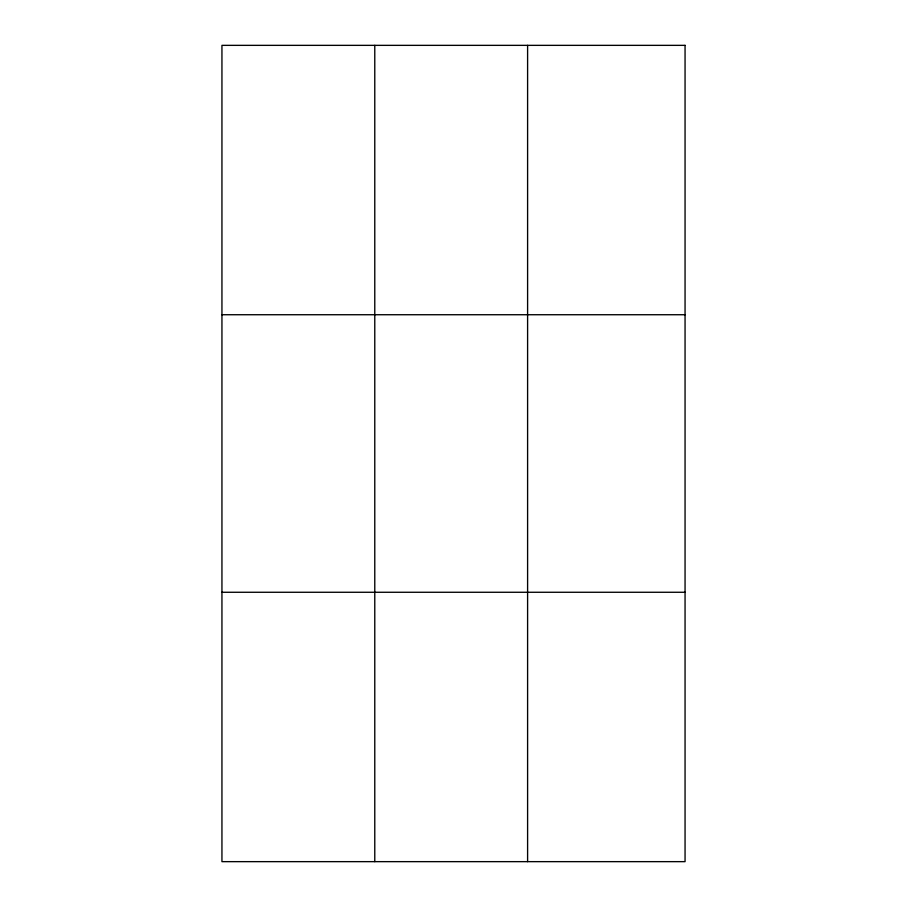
<?xml version="1.0" encoding="UTF-8"?>
<svg xmlns="http://www.w3.org/2000/svg" width="907" height="907" viewBox="0 0 907 907"><rect width="100%" height="100%" fill="white"/><g stroke="black" fill="none" stroke-linecap="round" stroke-linejoin="round"><path stroke-width="1.36" d="M374.772 861.65L374.772 45.35M527.602 861.65L527.602 45.35M221.943 314.729L685.057 314.729M221.943 592.271L685.057 592.271M685.057 45.35L685.057 861.65L221.943 861.65L221.943 45.35L685.057 45.35"/></g></svg>
